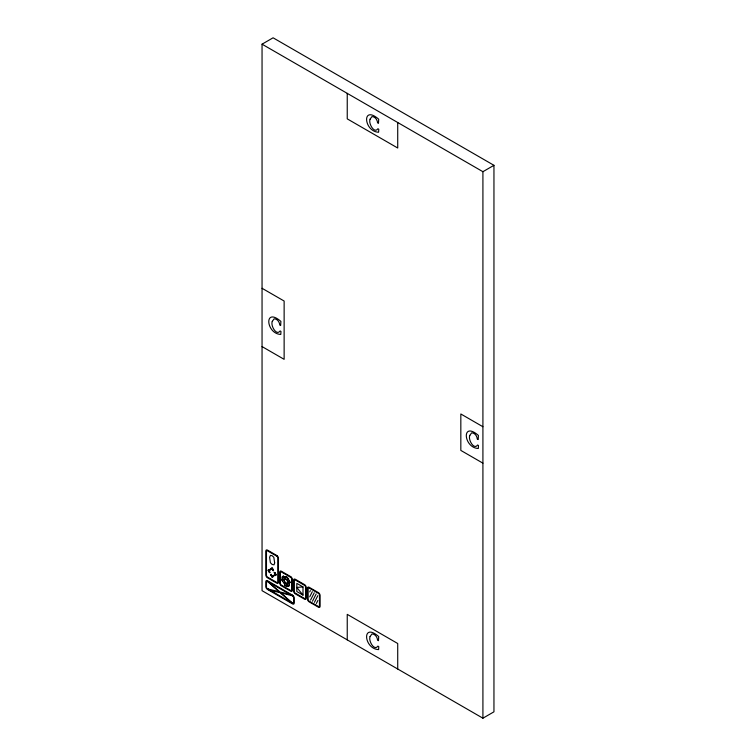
<?xml version="1.0" encoding="UTF-8"?>
<svg xmlns="http://www.w3.org/2000/svg" width="756" height="756" viewBox="0 0 756 756"><rect width="100%" height="100%" fill="white"/><g stroke="black" fill="none" stroke-linecap="round" stroke-linejoin="round"><path stroke-width="1.13" d="M287.478 579.162L287.516 578.293M289.293 583.906L288.764 586.051L287.393 584.861M287.838 578.784L287.649 580.873L286.968 580.41L288.508 582.583L290.247 582.592L287.696 577.896L287.356 580.797L288.527 582.441L289.841 582.451L289.387 580.4M284.653 578L284.483 579.606L284.313 579.077L282.215 579.077M282.338 577.102L283.613 576.875L283.453 576.365M282.196 579.994L283.179 579.597M309.705 591.901L310.357 590.606M309.705 596.834L312.322 591.674M314.26 592.789L310.546 600.084M312.493 601.209L316.197 593.914M314.43 602.334L317.832 595.624M316.367 603.449L317.879 600.462M283.717 582.829L284.728 581.751M284.728 584.794L285.825 585.9M284.984 584.738L284.587 585.163L284.747 583.027L286.515 583.103L286.118 583.528M262.048 44.179L273.086 37.8L493.952 165.318L493.952 711.821L482.914 718.2L262.048 590.682L262.048 44.179L482.914 171.697L493.952 165.318M269.486 569.334L268.04 570.175L269.486 572.679M270.695 568.644L272.141 567.803L273.587 570.317M269.59 569.514L268.248 570.289L269.59 572.623M270.799 568.824L272.141 568.039L273.492 570.374M269.986 569.996L268.862 570.648L269.986 572.594L269.06 570.761L270.09 570.175M271.017 569.4L272.141 568.748L273.275 570.704M271.12 569.58L272.141 568.985L273.171 570.761M273.171 575.496L272.141 576.091L271.12 574.314M274.192 574.91L275.222 574.314L274.192 572.538M273.275 575.675L272.141 576.327L271.017 574.371M274.296 575.089L275.43 574.437L274.296 572.481M273.492 576.261L272.141 577.036L270.799 574.702M274.693 575.562L276.034 574.787L274.693 572.453M273.587 576.441L272.141 577.272L270.695 574.768M274.797 575.741L276.242 574.91L274.797 572.396M302.995 586.93L296.815 587.44L302.995 595.085L302.995 586.93L296.815 583.358L296.815 591.523L302.995 595.085M286.278 586.098L287.932 586.136L286.193 583.226L284.851 583.169M286.08 586.032L288.31 586.278L287.649 585.664M262.048 288.282L284.133 301.03L284.133 359.327L262.048 346.579M482.914 426.734L460.829 413.976L460.829 450.415L482.914 463.163M287.431 577.697L286.581 576.837L284.889 576.743L285.683 579.257L287.582 579.304L287.63 578.331L286.798 577.064L285.031 576.894L285.74 579.124M282.442 581.213L282.082 580.324M482.914 171.697L482.914 718.2M397.722 122.51L397.722 148.015L347.24 118.862L347.24 93.357M397.722 669.013L397.722 643.507L347.24 614.363L347.24 639.869M282.082 579.909L283.746 583.027L284.889 581.808L283.188 579.455L282.082 579.909M272.283 321.376C270.317 325.401 276.488 336.373 280.107 330.958L280.977 331.468L280.778 334.445C265.866 333.793 263.712 306.511 280.901 321.394L280.646 325.534L279.758 325.014C279.55 322.056 277.357 318.786 274.154 318.786L272.283 321.376M370.09 119.164C368.125 123.19 374.305 134.171 377.915 128.756L378.784 129.257L378.595 132.243C363.683 131.582 361.519 104.3 378.709 119.193L378.463 123.322L377.575 122.812C377.367 119.845 375.174 116.575 371.961 116.575L370.09 119.164M370.09 636.524C368.125 640.559 374.305 651.53 377.915 646.115L378.784 646.616L378.595 649.602C363.683 648.95 361.519 621.659 378.709 636.552L378.463 640.682L377.575 640.171C377.367 637.213 375.174 633.934 371.961 633.934L370.09 636.524M469.797 435.409C467.832 439.444 474.012 450.415 477.622 445L478.491 445.501L478.302 448.488C463.39 447.826 461.226 420.544 478.416 435.437L478.161 439.567L477.282 439.056C477.064 436.089 474.881 432.819 471.668 432.819L469.797 435.409M282.234 577.008L282.026 579.436L284.265 579.219L284.549 580.107L284.766 578L283.188 575.864L283.472 576.733L282.234 577.008M289.416 583.859L289.208 585.862L288.48 586.136L287.28 584.851L287.488 582.564L289.416 583.859M274.664 562.889L274.031 564.827L272.16 564.458L270.383 562.719L269.608 557.248L270.45 555.386L272.141 555.707L273.823 557.333L274.664 562.889M278.983 591.721L267.378 588.839L269.467 590.049L280.032 592.666L292.685 603.449L281.071 592.921L292.685 595.804L290.597 594.594L280.032 591.976L267.378 581.194L278.983 591.721M276.8 555.48L267.482 550.103A2.334 1.351 60 0 0 265.829 551.058L265.829 574.929A2.334 1.351 60 0 0 267.482 577.792L276.8 583.169A2.334 1.351 60 0 0 278.454 582.215L278.454 558.344A2.334 1.351 60 0 0 276.8 555.48M276.8 556.208L267.482 550.831A1.446 0.832 60 0 0 266.462 551.417L266.462 575.297A1.446 0.832 60 0 0 267.482 577.064L276.8 582.441A1.446 0.832 60 0 0 277.821 581.855L277.821 557.975A1.446 0.832 60 0 0 276.8 556.208M290.682 576.611L281.364 571.234A2.334 1.351 60 0 0 279.711 572.188L279.711 582.942A2.334 1.351 60 0 0 281.364 585.805L290.682 591.183A2.334 1.351 60 0 0 292.336 590.228L292.336 579.474A2.334 1.351 60 0 0 290.682 576.611M304.564 584.624L295.246 579.247A2.334 1.351 60 0 0 293.593 580.202L293.593 590.965A2.334 1.351 60 0 0 295.246 593.819L304.564 599.206A2.334 1.351 60 0 0 306.218 598.251L306.218 587.488A2.334 1.351 60 0 0 304.564 584.624M318.446 592.647L309.128 587.261A2.334 1.351 60 0 0 307.484 588.215L307.484 598.979A2.334 1.351 60 0 0 309.128 601.842L318.446 607.219A2.334 1.351 60 0 0 320.1 606.265L320.1 595.511A2.334 1.351 60 0 0 318.446 592.647M290.682 577.338L281.364 571.961A1.446 0.832 60 0 0 280.344 572.557L280.344 583.311A1.446 0.832 60 0 0 281.364 585.078L290.682 590.455A1.446 0.832 60 0 0 291.703 589.869L291.703 579.115A1.446 0.832 60 0 0 290.682 577.338M304.564 585.361L295.246 579.975A1.446 0.832 60 0 0 294.226 580.57L294.226 591.324A1.446 0.832 60 0 0 295.246 593.091L304.564 598.468A1.446 0.832 60 0 0 305.585 597.883L305.585 587.128A1.446 0.832 60 0 0 304.564 585.361M318.446 593.375L309.128 587.998A1.446 0.832 60 0 0 308.108 588.584L308.108 599.338A1.446 0.832 60 0 0 309.128 601.115L318.446 606.492A1.446 0.832 60 0 0 319.467 605.896L319.467 595.142A1.446 0.832 60 0 0 318.446 593.375M292.572 595.189L267.482 580.712A2.334 1.351 60 0 0 265.829 581.666L265.829 586.59A2.334 1.351 60 0 0 267.482 589.453L292.572 603.94A2.334 1.351 60 0 0 294.226 602.986L294.226 598.053A2.334 1.351 60 0 0 292.572 595.189M292.572 595.926L267.482 581.44A1.446 0.832 60 0 0 266.462 582.025L266.462 586.949A1.446 0.832 60 0 0 267.482 588.726L292.572 603.212A1.446 0.832 60 0 0 293.593 602.617L293.593 597.694A1.446 0.832 60 0 0 292.572 595.926"/></g></svg>
